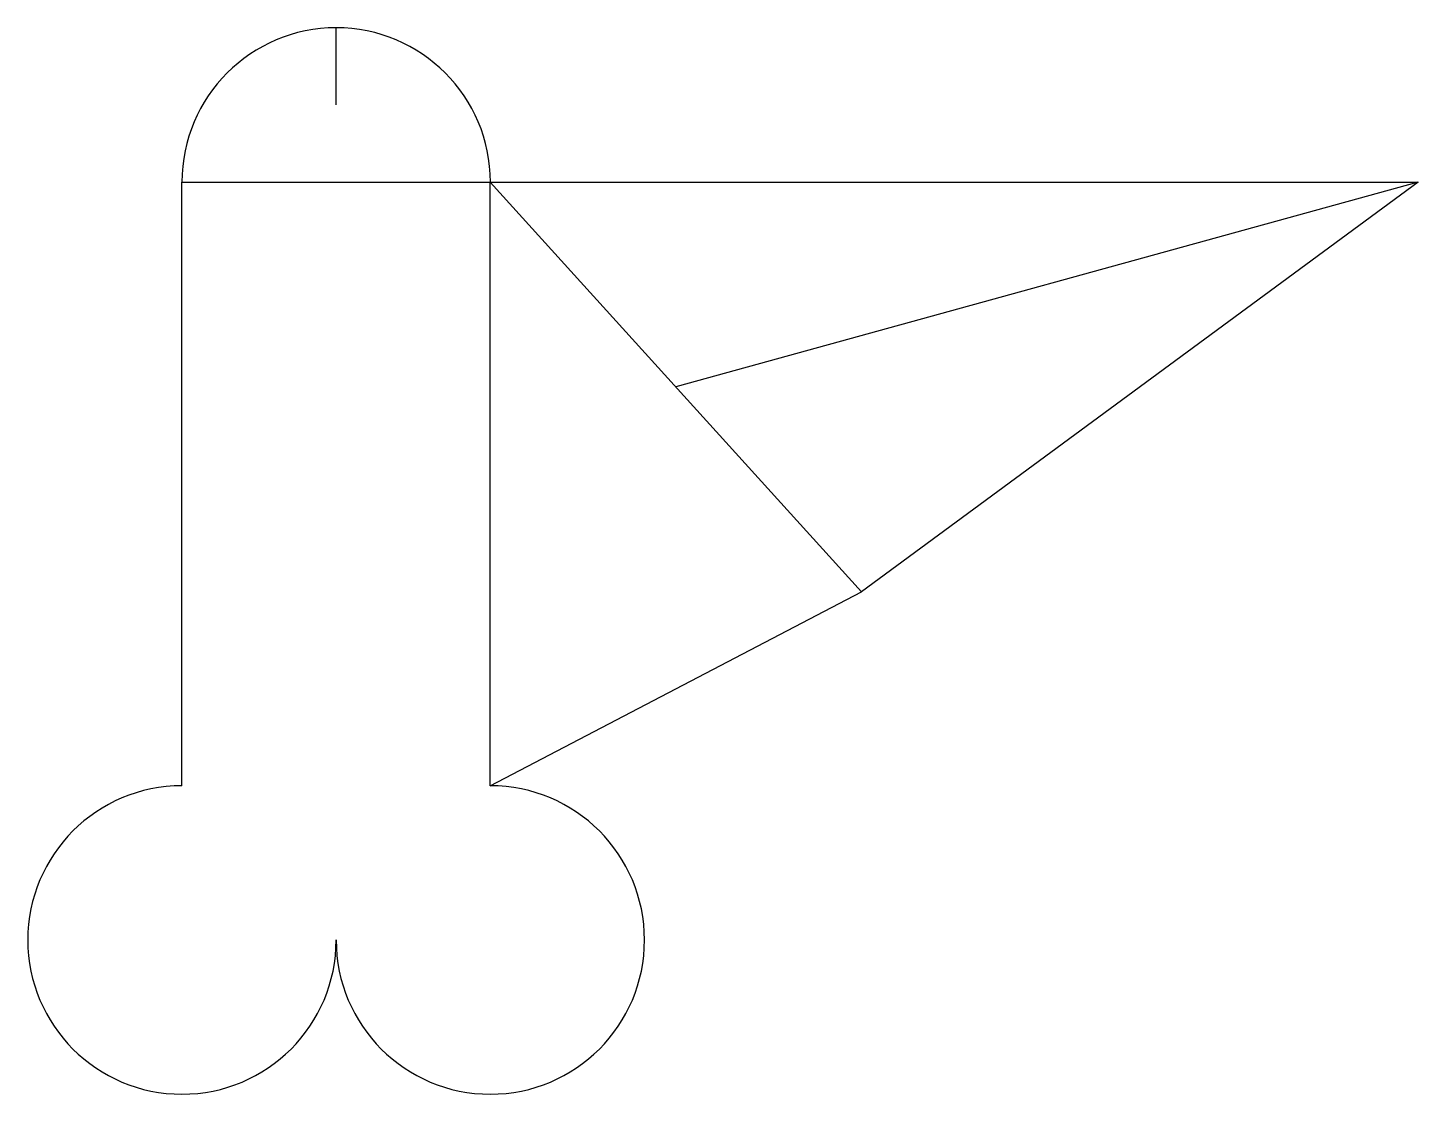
# Model space of a CAD drawing. Header units: inches. Extents: x -26 to 369, y -16 to 286.
import ezdxf

# ---------------------------------------------------------------- set-up
doc = ezdxf.new("R2010")
doc.units = ezdxf.units.IN
doc.header["$MEASUREMENT"] = 0

msp = doc.modelspace()

# ---------------------------------------------------------------- linework, layer by layer
for p, q in [((61.61, 264.36), (61.61, 286.22)), ((17.87, 71.23), (17.87, 242.49)), ((17.87, 242.49), (105.34, 242.49)), ((105.34, 71.23), (105.34, 242.49)), ((210.63, 126.2), (105.34, 242.49)), ((105.34, 242.49), (368.56, 242.49)), ((368.56, 242.49), (157.98, 184.35)), ((368.56, 242.49), (210.63, 126.2)), ((105.34, 71.23), (210.63, 126.2))]:
    msp.add_line(p, q)
for centre, start, end in [((61.61, 242.49), 360, 180), ((17.87, 27.5), 90, 0), ((105.34, 27.5), 180, 90)]:
    msp.add_arc(centre, 43.74, start, end)

doc.saveas('drawing.dxf')
